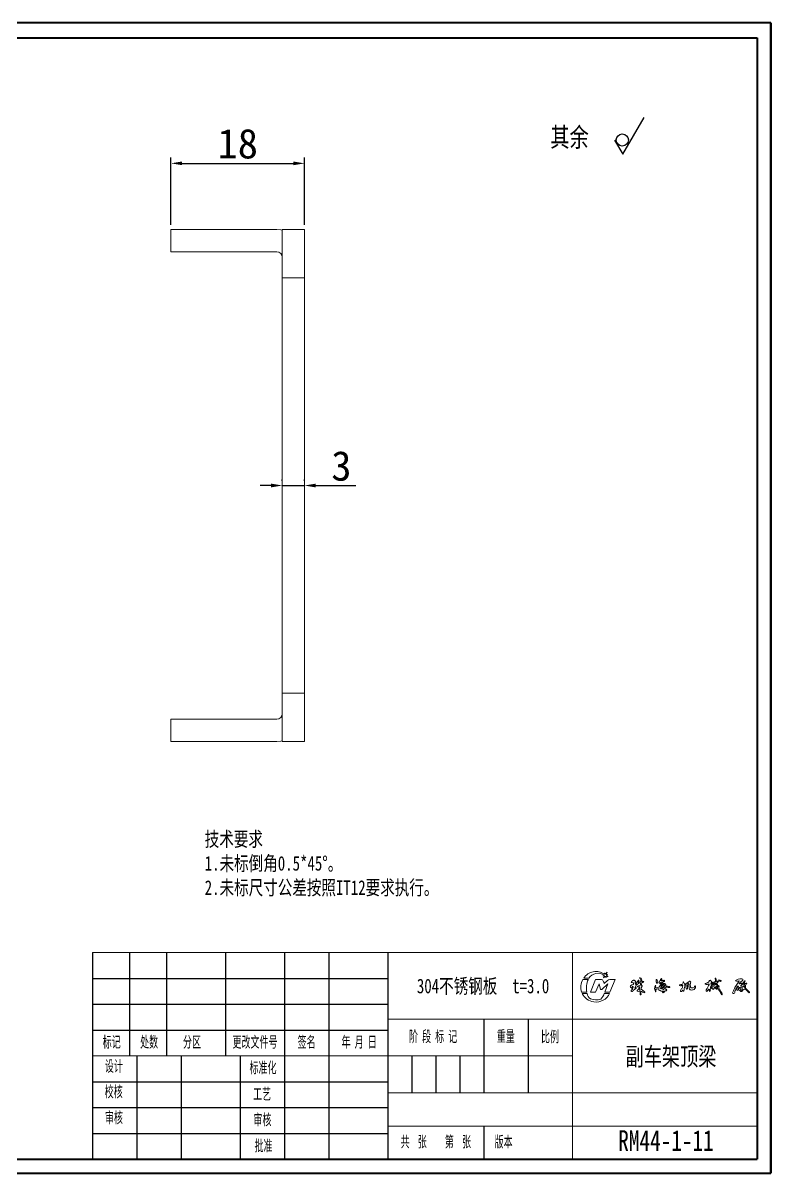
# Model space of a CAD drawing. Header units: millimetres. Extents: x 1682 to 2025, y -192 to -37.
# Drawn here: x 1800.4 to 1901.1, y -192.3 to -37.3 of the extents above; entities that cross this region are included whole.
import ezdxf

# ---------------------------------------------------------------- set-up
doc = ezdxf.new("R2010")
doc.units = ezdxf.units.MM
doc.header["$PDSIZE"] = -1
for name, color, linetype in [('10', 7, 'Continuous'), ('5', 7, 'Continuous'), ('9', 7, 'Continuous')]:
    doc.layers.add(name, color=color, linetype=linetype)
doc.layers.add('尺寸线', color=100, linetype='Continuous', lineweight=5)
doc.styles.add('SLDTEXTSTYLE1', font='TXT', dxfattribs={"width": 0.6, "bigfont": 'bigfont'})
doc.dimstyles.new('Annotative', dxfattribs={"dimscale": 0, "dimtxt": 2.5, "dimasz": 2.5, "dimexe": 1.25, "dimexo": 0.625, "dimtad": 1, "dimtxsty": 'Standard', "dimcen": 2.5, "dimadec": 0, "dimazin": 0, "dimtfac": 1, "dimtmove": 0, "dimatfit": 3, "dimfxl": 1, "dimarcsym": 0})

# ---------------------------------------------------------------- blocks, each defined once
blk = doc.blocks.new('*D132')
at = {"layer": 'Defpoints', "color": 0, "transparency": 16777216}
for p in [(1838.3, -56.22), (1820.3, -65.14), (1838.3, -65.14)]:
    blk.add_point(p, dxfattribs=at)
at = {"layer": '尺寸线', "color": 0, "lineweight": -2, "transparency": 16777216}
for p, q in [((1820.3, -64.52), (1820.3, -55.42)), ((1838.3, -64.52), (1838.3, -55.42)), ((1821.8, -56.22), (1836.8, -56.22))]:
    blk.add_line(p, q, dxfattribs=at)
at = {"layer": '尺寸线', "color": 0, "transparency": 16777216}
for points in [[(1821.8, -55.97), (1821.8, -56.47), (1820.3, -56.22)], [(1836.8, -55.97), (1836.8, -56.47), (1838.3, -56.22)]]:
    blk.add_solid(points, dxfattribs=at)
at = {"layer": '尺寸线', "color": 0, "transparency": 16777216, "insert": (1829.3, -53.59), "char_height": 4, "attachment_point": 5}
blk.add_mtext('18', dxfattribs=at)
blk = doc.blocks.new('*D134')
at = {"layer": 'Defpoints', "color": 0, "transparency": 16777216}
for p in [(1835.3, -99.64), (1838.3, -99.64), (1838.3, -99.64)]:
    blk.add_point(p, dxfattribs=at)
at = {"layer": '尺寸线', "color": 0, "lineweight": -2, "transparency": 16777216}
for p, q in [((1835.3, -99.02), (1835.3, -98.84)), ((1838.3, -99.02), (1838.3, -98.84)), ((1833.8, -99.64), (1832.3, -99.64)), ((1835.3, -99.64), (1838.3, -99.64)), ((1839.8, -99.64), (1845.22, -99.64))]:
    blk.add_line(p, q, dxfattribs=at)
at = {"layer": '尺寸线', "color": 0, "transparency": 16777216}
for points in [[(1833.8, -99.39), (1833.8, -99.89), (1835.3, -99.64)], [(1839.8, -99.39), (1839.8, -99.89), (1838.3, -99.64)]]:
    blk.add_solid(points, dxfattribs=at)
at = {"layer": '尺寸线', "color": 0, "transparency": 16777216, "insert": (1843.26, -97.02), "char_height": 4, "attachment_point": 5}
blk.add_mtext('3', dxfattribs=at)

msp = doc.modelspace()

# ---------------------------------------------------------------- linework, layer by layer
for p, q in [((1881.166, -54.963), (1884.071, -50.024)), ((1880.07, -53.101), (1881.166, -54.963))]:
    msp.add_line(p, q)
at = {"color": 7, "linetype": 'Continuous', "lineweight": 15}
for p, q in [((1820.303, -65.141), (1820.303, -68.141)), ((1834.566, -65.141), (1820.303, -65.141)), ((1838.303, -65.141), (1835.303, -65.141)), ((1835.303, -71.641), (1835.303, -65.141)), ((1838.303, -71.641), (1838.303, -65.141)), ((1820.303, -68.141), (1834.566, -68.141)), ((1835.303, -71.641), (1838.303, -71.641)), ((1838.303, -127.641), (1835.303, -127.641)), ((1835.303, -134.141), (1835.303, -127.641)), ((1838.303, -134.141), (1838.303, -127.641)), ((1820.303, -131.141), (1820.303, -134.141)), ((1820.303, -131.141), (1834.566, -131.141)), ((1820.303, -134.141), (1834.566, -134.141)), ((1835.303, -134.141), (1838.303, -134.141))]:
    msp.add_line(p, q, dxfattribs=at)
at = {"color": 7, "linetype": 'Continuous', "lineweight": 15, "flags": 128}
for points in [[(1834.566, -65.141), (1835.098, -65.179), (1835.303, -65.214)], [(1835.303, -134.068), (1835.098, -134.103), (1834.566, -134.141)]]:
    msp.add_lwpolyline(points, dxfattribs=at)
msp.add_circle((1881.111, -53.073), 0.811)
at = {"color": 7, "linetype": 'Continuous', "lineweight": 15}
for centre, start, end in [((1834.566, -68.878), 0, 90), ((1834.566, -130.404), 270, 0)]:
    msp.add_arc(centre, 0.737, start, end, dxfattribs=at)
for points in [[(1835.303, -127.641), (1835.303, -127.641), (1835.303, -127.569), (1835.303, -127.218), (1835.303, -126.939), (1835.303, -126.103), (1835.303, -125.545), (1835.303, -124.074), (1835.303, -123.161), (1835.303, -120.921), (1835.303, -119.593), (1835.303, -116.511), (1835.303, -114.755), (1835.303, -110.88), (1835.303, -108.76), (1835.303, -104.307), (1835.303, -101.974), (1835.303, -97.308), (1835.303, -94.976), (1835.303, -90.522), (1835.303, -88.402), (1835.303, -84.527), (1835.303, -82.771), (1835.303, -79.689), (1835.303, -78.361), (1835.303, -76.121), (1835.303, -75.208), (1835.303, -73.737), (1835.303, -73.179), (1835.303, -72.343), (1835.303, -72.064), (1835.303, -71.713), (1835.303, -71.641), (1835.303, -71.641)], [(1838.303, -71.641), (1838.303, -71.641), (1838.303, -71.713), (1838.303, -72.064), (1838.303, -72.343), (1838.303, -73.179), (1838.303, -73.737), (1838.303, -75.208), (1838.303, -76.121), (1838.303, -78.361), (1838.303, -79.689), (1838.303, -82.771), (1838.303, -84.527), (1838.303, -88.402), (1838.303, -90.522), (1838.303, -94.976), (1838.303, -97.308), (1838.303, -101.974), (1838.303, -104.307), (1838.303, -108.76), (1838.303, -110.88), (1838.303, -114.755), (1838.303, -116.511), (1838.303, -119.593), (1838.303, -120.921), (1838.303, -123.161), (1838.303, -124.074), (1838.303, -125.545), (1838.303, -126.103), (1838.303, -126.939), (1838.303, -127.218), (1838.303, -127.569), (1838.303, -127.641), (1838.303, -127.641)]]:
    msp.add_open_spline(points, degree=3, knots=[0, 0, 0, 0, 0.0625, 0.0625, 0.125, 0.125, 0.1875, 0.1875, 0.25, 0.25, 0.3125, 0.3125, 0.375, 0.375, 0.4375, 0.4375, 0.5, 0.5, 0.5625, 0.5625, 0.625, 0.625, 0.6875, 0.6875, 0.75, 0.75, 0.8125, 0.8125, 0.875, 0.875, 0.9375, 0.9375, 1, 1, 1, 1], dxfattribs=at)
at = {"layer": '10', "color": 7, "lineweight": 15}
for p, q in [((1874.415, -162.587), (1874.415, -176.519)), ((1849.536, -171.543), (1899.295, -171.543)), ((1809.728, -176.519), (1874.415, -176.519)), ((1874.415, -176.519), (1874.415, -190.452)), ((1849.536, -181.495), (1899.295, -181.495)), ((1849.536, -185.982), (1899.295, -185.982))]:
    msp.add_line(p, q, dxfattribs=at)
at = {"layer": '5', "color": 7, "lineweight": 15}
for p, q in [((1809.728, -162.587), (1899.295, -162.587)), ((1809.728, -162.587), (1899.295, -162.587)), ((1878.496, -165.717), (1878.655, -165.612)), ((1878.692, -165.73), (1878.5, -165.73)), ((1878.585, -166), (1878.692, -165.73)), ((1878.791, -165.78), (1878.596, -166.007)), ((1878.708, -165.5), (1878.728, -165.353)), ((1878.76, -165.346), (1878.844, -165.488)), ((1878.88, -165.933), (1878.791, -165.78)), ((1878.844, -165.488), (1879.057, -165.224)), ((1878.914, -165.768), (1878.912, -165.925)), ((1879.141, -165.848), (1878.914, -165.768)), ((1879.068, -165.231), (1878.939, -165.533)), ((1878.939, -165.533), (1879.106, -165.538)), ((1879.11, -165.55), (1878.984, -165.645)), ((1878.984, -165.645), (1879.159, -165.819)), ((1875.809, -166.214), (1876.531, -166.214)), ((1876.617, -166.046), (1875.919, -166.045)), ((1876.819, -167.904), (1877.512, -166.222)), ((1877.512, -166.222), (1878.219, -166.222)), ((1877.985, -166.792), (1877.515, -167.904)), ((1878.187, -167.552), (1877.985, -166.792)), ((1879.172, -166.815), (1878.334, -167.552)), ((1878.552, -166.446), (1878.645, -166.776)), ((1878.645, -166.776), (1879.117, -166.334)), ((1878.732, -167.909), (1879.172, -166.815)), ((1879.428, -166.222), (1880.129, -166.222)), ((1880.129, -166.222), (1879.43, -167.909)), ((1882.436, -167.202), (1882.416, -167.228)), ((1882.508, -167.317), (1882.477, -167.417)), ((1882.5, -167.483), (1882.582, -167.243)), ((1882.559, -166.899), (1882.602, -166.873)), ((1882.625, -166.666), (1882.583, -166.644)), ((1882.875, -166.865), (1882.922, -166.871)), ((1882.885, -167.34), (1882.917, -167.301)), ((1882.917, -167.301), (1882.967, -167.306)), ((1883.165, -167.199), (1883.161, -167.152)), ((1883.21, -167.216), (1883.165, -167.199)), ((1883.232, -166.572), (1883.252, -166.612)), ((1883.47, -167.245), (1883.441, -167.214)), ((1883.57, -166.666), (1883.526, -166.647)), ((1883.777, -166.609), (1883.733, -166.629)), ((1885.565, -166.995), (1885.601, -166.974)), ((1885.672, -166.23), (1885.714, -166.207)), ((1885.714, -166.207), (1885.758, -166.229)), ((1886.298, -166.344), (1886.292, -166.395)), ((1886.378, -166.277), (1886.298, -166.344)), ((1886.324, -167.115), (1886.341, -167.136)), ((1886.337, -166.088), (1886.387, -166.098)), ((1886.431, -166.784), (1886.353, -167.082)), ((1886.407, -166.636), (1886.394, -166.598)), ((1886.425, -167.342), (1886.46, -167.319)), ((1886.431, -166.981), (1886.459, -166.85)), ((1886.519, -166.956), (1886.46, -166.998)), ((1886.485, -167.016), (1886.515, -166.993)), ((1886.534, -166.991), (1886.555, -167.009)), ((1886.727, -167.124), (1886.711, -167.231)), ((1886.743, -167.295), (1886.773, -167.056)), ((1887.504, -167.239), (1887.497, -167.29)), ((1888.835, -167.028), (1888.808, -167.001)), ((1889.083, -167.028), (1889.019, -167.06)), ((1889.239, -167.021), (1889.197, -166.995)), ((1889.247, -167.082), (1889.239, -167.021)), ((1889.293, -166.59), (1889.305, -166.538)), ((1889.305, -166.538), (1889.357, -166.538)), ((1889.541, -166.825), (1889.584, -166.869)), ((1889.694, -166.753), (1889.683, -166.807)), ((1889.926, -166.88), (1889.954, -166.833)), ((1890.031, -166.755), (1890.067, -166.779)), ((1892.802, -166.504), (1892.806, -166.391)), ((1893.044, -166.847), (1893.086, -166.864)), ((1893.119, -167.029), (1893.082, -167.041)), ((1893.173, -166.544), (1893.172, -166.591)), ((1893.331, -166.818), (1893.199, -166.956)), ((1893.317, -166.988), (1893.392, -166.909)), ((1893.597, -166.69), (1893.467, -166.729)), ((1893.584, -166.795), (1893.653, -166.784)), ((1893.598, -167.264), (1893.588, -167.215)), ((1893.592, -166.971), (1893.592, -166.929)), ((1893.597, -166.071), (1893.612, -166.027)), ((1893.62, -166.12), (1893.597, -166.071)), ((1893.852, -166.648), (1893.597, -166.69)), ((1893.644, -166.282), (1893.62, -166.12)), ((1893.741, -167.315), (1893.658, -167.405)), ((1893.665, -166.786), (1893.709, -166.828)), ((1893.772, -167.164), (1893.764, -167.175)), ((1893.767, -166.942), (1893.822, -166.927)), ((1893.787, -166.441), (1893.825, -166.477)), ((1893.979, -167.089), (1893.986, -167.143)), ((1893.986, -167.143), (1894.032, -167.184)), ((1894.069, -167.039), (1894.116, -167.052)), ((1894.128, -167.307), (1894.101, -167.35)), ((1894.126, -166.274), (1894.102, -166.324)), ((1894.102, -166.324), (1894.143, -166.37)), ((1894.431, -166.407), (1894.412, -166.352)), ((1896.764, -167.151), (1896.75, -167.112)), ((1896.854, -166.809), (1896.905, -166.818)), ((1897.095, -166.992), (1897.072, -167.049)), ((1897.456, -166.99), (1897.404, -166.988)), ((1897.528, -166.715), (1897.508, -166.77)), ((1897.508, -166.77), (1897.527, -166.808)), ((1897.627, -166.381), (1897.66, -166.424)), ((1897.836, -166.73), (1897.874, -166.771)), ((1876.334, -167.904), (1875.619, -167.906)), ((1875.719, -168.091), (1876.363, -168.091)), ((1877.515, -167.904), (1876.819, -167.904)), ((1878.334, -167.552), (1878.187, -167.552)), ((1878.68, -168.091), (1879.388, -168.091)), ((1879.43, -167.909), (1878.732, -167.909)), ((1882.275, -167.805), (1882.289, -167.761)), ((1883.144, -167.806), (1883.111, -167.77)), ((1883.45, -167.568), (1883.464, -167.783)), ((1883.482, -167.514), (1883.481, -167.479)), ((1883.498, -167.884), (1883.482, -167.514)), ((1883.535, -168.27), (1883.509, -168.231)), ((1883.629, -168.213), (1883.627, -168.258)), ((1884.158, -167.924), (1884.139, -167.962)), ((1885.609, -167.882), (1885.568, -167.876)), ((1885.608, -167.548), (1885.602, -167.595)), ((1885.648, -167.52), (1885.608, -167.548)), ((1885.639, -167.844), (1885.609, -167.882)), ((1886.017, -167.488), (1885.986, -167.456)), ((1886.017, -167.54), (1886.017, -167.488)), ((1886.383, -167.484), (1886.41, -167.445)), ((1886.54, -167.944), (1886.541, -167.899)), ((1886.892, -167.755), (1886.849, -167.769)), ((1887.057, -167.685), (1887.04, -167.732)), ((1887.067, -167.554), (1887.088, -167.59)), ((1889.083, -167.838), (1889.042, -167.85)), ((1889.274, -167.666), (1889.229, -167.666)), ((1889.285, -167.73), (1889.274, -167.666)), ((1889.391, -167.756), (1889.342, -167.782)), ((1889.771, -167.5), (1889.823, -167.505)), ((1892.531, -167.772), (1892.491, -167.811)), ((1892.805, -167.557), (1892.797, -167.505)), ((1892.903, -167.787), (1892.873, -167.825)), ((1893.289, -167.424), (1893.245, -167.398)), ((1893.343, -167.549), (1893.292, -167.539)), ((1893.658, -167.405), (1893.617, -167.43)), ((1893.717, -167.424), (1893.801, -167.408)), ((1894.57, -168.255), (1894.521, -168.267)), ((1896.756, -167.508), (1896.765, -167.456)), ((1896.823, -167.59), (1896.756, -167.508)), ((1897.03, -167.59), (1896.99, -167.626))]:
    msp.add_line(p, q, dxfattribs=at)
for centre, radius, start, end in [((1877.567, -167.071), 1.941, 53.99854, 148.11308), ((1877.848, -166.823), 1.455, 56.30183, 147.72417), ((1878.5, -165.723), 0.00689, 123.59808, 270), ((1878.745, -165.355), 0.0172, 30.5695, 172.24527), ((1879.062, -165.228), 0.00689, 336.84757, 141.15035), ((1879.106, -165.545), 0.00689, 306.89987, 88.42974), ((1879.147, -165.832), 0.0172, 250.62338, 44.9943), ((1877.49, -167.26), 1.98, 148.10678, 199.0712), ((1878.67, -167.32), 2.408, 152.64769, 194.03749), ((1878.243, -166.545), 0.324, 17.84837, 94.25997), ((1878.591, -166.003), 0.00689, 158.25924, 319.48501), ((1878.894, -165.924), 0.0172, 210.0475, 359.33925), ((1879.468, -166.818), 0.598, 93.88116, 125.93911), ((1882.328, -167.164), 0.15, 111.73471, 250.43201), ((1881.927, -166.239), 0.858, 293.74076, 304.37866), ((1882.065, -167.752), 0.495, 52.03613, 64.44068), ((1882.444, -166.617), 0.145, 115.88205, 173.9154), ((1882.423, -166.42), 0.22, 235.55963, 273.09561), ((1883.028, -166.641), 0.976, 227.57647, 233.63482), ((1882.446, -166.489), 0.0665, 90.16643, 177.15274), ((1882.581, -167.212), 0.314, 94.00789, 122.49705), ((1882.474, -167.236), 0.0584, 171.39316, 285.58996), ((1882.517, -166.345), 0.306, 254.45682, 282.35154), ((1882.481, -167.225), 0.0502, 67.96471, 152.63215), ((1882.582, -166.512), 0.162, 95.00357, 146.77594), ((1882.49, -167.311), 0.0185, 342.78491, 91.18323), ((1882.43, -166.908), 0.279, 284.42988, 294.48738), ((1882.547, -167.187), 0.0252, 338.4925, 93.47325), ((1882.653, -166.422), 0.112, 40.56591, 139.98771), ((1882.532, -167.23), 0.0514, 345.40153, 40.67624), ((1882.336, -166.777), 0.283, 340.21454, 1.49825), ((1882.391, -166.704), 0.237, 343.75878, 9.03261), ((1882.432, -166.965), 0.688, 55.36323, 63.54781), ((1882.599, -167.191), 0.283, 317.22654, 337.38014), ((1882.816, -167.307), 0.0763, 262.75607, 335.03996), ((1883.316, -166.185), 0.538, 203.40216, 213.911), ((1883.257, -166.693), 0.418, 170.36434, 204.19773), ((1882.674, -166.52), 0.199, 328.87571, 9.96208), ((1882.688, -167.162), 0.22, 321.28638, 0.14287), ((1882.995, -167.142), 0.0885, 96.06335, 192.77441), ((1882.675, -166.736), 0.282, 331.4243, 351.08691), ((1882.904, -167.358), 0.0816, 295.09104, 39.4683), ((1883.08, -166.829), 0.136, 117.42123, 158.79048), ((1883.107, -167.054), 0.161, 90.76751, 143.3679), ((1882.884, -167.014), 0.109, 338.26911, 30.74864), ((1883.145, -166.731), 0.13, 126.9119, 170.0414), ((1882.445, -166.331), 0.689, 334.47962, 342.72974), ((1883.582, -166.788), 0.541, 131.13318, 152.18921), ((1882.944, -166.536), 0.392, 294.24208, 316.26159), ((1883.335, -167.352), 0.265, 99.81165, 131.03223), ((1883.324, -167.047), 0.204, 235.83347, 305.07277), ((1883.309, -166.394), 0.0846, 71.26752, 170.74483), ((1883.734, -167.308), 0.713, 127.31067, 135.32762), ((1883.517, -166.649), 0.295, 145.51709, 164.82413), ((1883.411, -166.917), 0.344, 93.20974, 117.52757), ((1882.831, -166.128), 0.567, 321.3255, 331.19696), ((1883.356, -167.156), 0.0928, 72.56929, 135.4047), ((1883.213, -166.501), 0.256, 290.38055, 312.91964), ((1886.374, -170.001), 3.962, 138.66815, 140.81882), ((1883.276, -166.352), 0.0716, 316.66988, 32.3132), ((1883.391, -166.909), 0.158, 267.43343, 338.97668), ((1883.404, -166.492), 0.198, 264.95169, 308.03305), ((1883.504, -166.725), 0.188, 81.92744, 126.67163), ((1883.228, -167.209), 0.244, 314.20692, 351.58046), ((1883.497, -166.072), 0.0643, 66.69586, 147.69693), ((1883.43, -166.137), 0.0999, 25.63936, 82.80869), ((1883.043, -166.384), 0.558, 356.13915, 31.29985), ((1883.515, -166.201), 0.188, 12.6009, 87.89792), ((1883.498, -166.44), 0.104, 288.53917, 10.41098), ((1886.599, -167.378), 3.087, 169.54971, 172.32807), ((1883.11, -166.719), 0.463, 347.61238, 6.50537), ((1883.956, -167.454), 0.313, 166.95309, 194.40932), ((1882.488, -166.871), 1.271, 336.20184, 340.66322), ((1883.903, -166.951), 0.218, 159.46151, 185.23184), ((1884.036, -166.67), 0.461, 220.65354, 233.05021), ((1883.785, -167.276), 0.0989, 130.87673, 189.16745), ((1883.382, -166.32), 0.355, 346.7386, 26.84101), ((1884.478, -166.912), 0.78, 166.56195, 177.22767), ((1883.991, -166.716), 0.272, 161.24927, 183.02782), ((1883.666, -167.084), 0.129, 294.8967, 339.12946), ((1883.845, -166.424), 0.12, 169.41921, 216.93768), ((1883.824, -166.19), 0.315, 256.37479, 283.87397), ((1882.667, -167.432), 1.16, 15.08818, 19.81229), ((1883.804, -166.326), 0.285, 264.49128, 284.4301), ((1882.695, -164.887), 2.081, 304.54577, 308.42677), ((1883.92, -166.606), 0.112, 52.06811, 100.59966), ((1885.716, -167.415), 0.254, 172.67696, 206.24608), ((1884.463, -167.121), 1.035, 345.35926, 353.68154), ((1885.836, -167.318), 0.354, 150.43685, 166.48195), ((1884.912, -166.911), 0.658, 339.33731, 352.68595), ((1885.811, -167.277), 0.244, 165.44538, 199.15041), ((1885.282, -167.062), 0.33, 332.22312, 15.46446), ((1885.173, -165.17), 2.224, 280.54822, 288.24676), ((1885.892, -166.314), 0.236, 159.05098, 196.84599), ((1886.382, -166.361), 0.715, 181.72603, 206.7303), ((1887.101, -166.204), 1.44, 199.4082, 203.32193), ((1885.85, -166.229), 0.0919, 179.85433, 247.00262), ((1885.655, -166.548), 0.258, 298.71089, 345.13535), ((1885.432, -166.543), 0.446, 4.16649, 30.95386), ((1885.786, -166.716), 0.573, 278.35182, 308.34024), ((1886.536, -166.391), 0.67, 190.29648, 199.45662), ((1886.615, -166.707), 0.545, 144.34957, 170.68907), ((1885.258, -166.909), 0.868, 13.13159, 19.52313), ((1886.162, -166.655), 0.081, 224.4428, 331.22424), ((1885.963, -167.029), 0.224, 322.56195, 347.73017), ((1883.094, -164.667), 3.527, 330.76649, 333.99261), ((1886.593, -167.247), 0.445, 144.60088, 157.4718), ((1886.282, -167.394), 0.0771, 147.82, 225.32738), ((1886.617, -168.296), 1.024, 91.09513, 113.0134), ((1885.954, -166.831), 0.319, 330.18511, 347.99972), ((1886.325, -166.723), 0.0969, 102.74047, 162.33987), ((1883.706, -164.643), 3.002, 328.44852, 331.21479), ((1887.34, -167.448), 1.207, 143.38742, 152.8231), ((1886.366, -166.269), 0.146, 239.46341, 298.59173), ((1886.376, -166.691), 0.0954, 78.85274, 139.1547), ((1886.552, -167.292), 0.289, 133.38991, 142.03165), ((1886.397, -166.894), 0.248, 256.87561, 276.74517), ((1885.789, -166.449), 0.646, 334.36531, 343.16404), ((1886.284, -166.163), 0.148, 309.16772, 348.94294), ((1885.422, -166.594), 1.085, 21.79876, 27.21515), ((1886.745, -167.442), 0.335, 162.46075, 180.49175), ((1886.436, -167.097), 0.0448, 257.35369, 8.59842), ((1886.746, -166.949), 0.355, 135.77568, 152.49696), ((1886.45, -166.983), 0.0184, 174.36274, 305.45423), ((1886.442, -166.249), 0.148, 267.65225, 307.84646), ((1886.525, -166.893), 0.0793, 132.13492, 147.01586), ((1886.378, -167.536), 0.233, 30.60002, 69.33977), ((1886.548, -166.909), 0.107, 87.96358, 135.13708), ((1886.497, -167.031), 0.0184, 128.13944, 185.70466), ((1886.874, -167.047), 0.396, 177.83307, 186.1836), ((1887.675, -167.334), 1.343, 145.28134, 151.83317), ((1886.526, -167.008), 0.0184, 62.84712, 128.13944), ((1886.451, -166.843), 0.132, 300.7695, 314.15184), ((1886.673, -166.88), 0.533, 94.04097, 105.21873), ((1886.813, -167.412), 0.546, 110.46738, 119.5821), ((1886.252, -166.17), 0.7, 295.31345, 303.35768), ((1886.972, -166.687), 0.527, 217.59684, 226.2384), ((1886.526, -166.455), 0.124, 291.27437, 335.76256), ((1886.489, -166.727), 0.556, 281.26614, 291.01765), ((1886.675, -167.034), 0.0757, 206.74106, 293.2294), ((1886.687, -166.966), 0.0924, 358.35224, 134.77651), ((1886.896, -167.3), 0.986, 99.23738, 105.30645), ((1886.717, -166.893), 0.16, 48.73299, 120.01574), ((1886.674, -166.278), 0.23, 261.14893, 286.60528), ((1886.693, -167.228), 0.0184, 255.96963, 351.74296), ((1886.709, -167.121), 0.0184, 351.74296, 101.99256), ((1886.363, -167.332), 0.382, 341.9753, 5.65657), ((1886.729, -166.425), 0.0989, 29.98959, 85.48529), ((1886.517, -166.278), 0.313, 315.36404, 341.91805), ((1886.521, -166.995), 0.26, 346.49377, 5.8595), ((1886.72, -166.986), 0.237, 28.24187, 64.4197), ((1887.367, -167.463), 0.494, 155.57345, 184.64559), ((1886.972, -167.404), 0.156, 74.17181, 110.67067), ((1886.878, -166.936), 0.0797, 338.24435, 50.47087), ((1887.069, -167.007), 0.124, 160.09577, 229.41631), ((1887.103, -166.371), 0.739, 261.08588, 268.85479), ((1887.074, -167.773), 0.522, 74.94063, 96.59662), ((1886.753, -169.895), 2.805, 78.08665, 83.14928), ((1887.475, -166.624), 0.697, 247.66272, 259.89858), ((1887.317, -167.389), 0.239, 38.77309, 86.38804), ((1887.398, -167.115), 0.201, 256.86653, 299.54845), ((1888.88, -167.012), 0.0724, 88.61056, 171.00204), ((1889.109, -166), 1.063, 255.08217, 265.17792), ((1888.438, -164.981), 2.008, 282.75949, 289.69337), ((1888.722, -165.567), 1.504, 283.87896, 288.39849), ((1888.458, -166.973), 0.797, 323.66249, 352.08888), ((1889.094, -166.662), 0.211, 275.53426, 19.80089), ((1889.11, -166.771), 0.339, 8.57633, 43.3212), ((1890.481, -167.651), 1.068, 150.74152, 168.3445), ((1889.585, -166.689), 0.143, 192.53939, 251.94565), ((1889.754, -167.054), 0.218, 157.77031, 200.13057), ((1889.413, -166.873), 0.171, 324.71284, 1.10896), ((1890.021, -167.267), 0.342, 176.21977, 222.91089), ((1887.21, -166.957), 2.486, 353.37041, 358.4457), ((1889.076, -166.951), 0.624, 353.22326, 13.37655), ((1889.889, -167.014), 0.326, 97.62492, 126.71996), ((1889.785, -166.537), 0.166, 291.38328, 329.59079), ((1890.296, -167.183), 0.416, 168.09333, 190.89099), ((1892.025, -167.23), 2.137, 180.85757, 185.26996), ((1886.931, -166.482), 3.022, 348.24412, 352.41924), ((1889.554, -166.025), 0.703, 302.1333, 311.08782), ((1889.598, -166.405), 0.556, 309.7516, 321.08318), ((1890.993, -167.967), 1.717, 121.01497, 124.68213), ((1888.979, -166.998), 1.11, 359.98446, 11.3371), ((1892.034, -167.053), 1.945, 178.38568, 183.24953), ((1888.571, -167.309), 1.527, 1.34932, 5.47816), ((1890.538, -167.321), 0.443, 173.7747, 209.46668), ((1890.206, -166.564), 0.119, 345.38413, 144.80873), ((1892.058, -166.948), 1.79, 171.97534, 186.07816), ((1890.009, -167.269), 0.3, 5.2333, 26.02074), ((1889.818, -166.484), 0.514, 335.38476, 347.64566), ((1890.384, -167.242), 0.0766, 179.65304, 263.12671), ((1890.463, -167.23), 0.125, 225.36565, 276.03531), ((1890.527, -166.815), 0.541, 264.62119, 299.72766), ((1890.564, -167.218), 0.398, 285.56644, 4.42241), ((1890.725, -167.181), 0.126, 304.03292, 19.3571), ((1890.947, -167.218), 0.131, 97.374, 142.60412), ((1890.859, -167.166), 0.105, 348.07803, 47.47698), ((1892.352, -166.786), 0.0827, 164.68104, 236.53228), ((1891.836, -164.985), 1.832, 283.75338, 299.43994), ((1892.423, -166.61), 0.272, 244.58666, 279.90362), ((1895.046, -168.961), 2.958, 146.2824, 150.59117), ((1892.529, -166.39), 0.491, 263.10676, 289.05182), ((1891.379, -166.618), 1.395, 329.85284, 336.70089), ((1894.507, -168.08), 2.06, 146.00988, 153.76073), ((1892.675, -166.626), 0.228, 273.57476, 301.33654), ((1892.683, -166.469), 0.124, 295.73802, 343.67734), ((1892.703, -166.88), 0.108, 333.32896, 33.04183), ((1892.945, -166.474), 0.162, 92.38317, 148.90354), ((1892.854, -166.476), 0.185, 29.05936, 62.6982), ((1891.891, -167.399), 1.081, 352.93608, 1.78853), ((1893.272, -167.341), 0.3, 132.14254, 184.52517), ((1892.682, -166.877), 0.593, 34.18843, 55.84857), ((1893.207, -166.769), 0.182, 136.29963, 205.60617), ((1893.161, -167.298), 0.0991, 40.82293, 171.14546), ((1893.188, -167.287), 0.125, 178.40215, 296.86375), ((1893.157, -167.092), 0.0909, 145.75587, 196.87612), ((1893.045, -166.473), 0.173, 280.30258, 317.03011), ((1893.214, -166.89), 0.131, 120.06604, 168.66267), ((1893.267, -167.11), 0.169, 113.55705, 151.15416), ((1893.392, -166.914), 0.279, 117.32381, 150.67009), ((1893.25, -167.152), 0.083, 260.33848, 339.3398), ((1893.383, -166.711), 0.128, 85.12581, 159.15713), ((1893.332, -167.002), 0.0202, 136.79223, 219.18543), ((1893.176, -167.108), 0.168, 334.11276, 33.40374), ((1893.438, -166.913), 0.144, 101.59953, 138.47708), ((1893.407, -166.923), 0.0202, 50.34535, 136.79223), ((1893.225, -165.935), 0.671, 284.62522, 298.58625), ((1893.39, -166.724), 0.0528, 291.61523, 331.22067), ((1893.804, -166.537), 0.534, 223.91936, 233.06684), ((1893.485, -166.792), 0.0656, 106.57999, 138.65368), ((1893.088, -167.32), 0.404, 332.27933, 356.40053), ((1893.54, -166.928), 0.067, 211.8628, 320.3412), ((1893.647, -167.359), 0.156, 112.33808, 174.96964), ((1893.524, -166.252), 0.272, 274.63376, 297.53629), ((1893.689, -166.847), 0.127, 162.39629, 220.38071), ((1893.587, -166.815), 0.0202, 98.9286, 162.02323), ((1893.961, -167.307), 0.365, 173.2568, 199.67777), ((1893.635, -166.097), 0.0734, 21.32184, 108.17619), ((1894.957, -166.159), 1.319, 185.35467, 190.09043), ((1893.57, -166.435), 0.099, 323.57903, 26.99106), ((1893.656, -166.804), 0.0202, 63.95188, 98.9286), ((1893.375, -166.259), 0.379, 356.92747, 29.94288), ((1893.869, -166.818), 0.161, 183.43577, 230.57471), ((1893.523, -167.207), 0.243, 333.79983, 7.70906), ((1894.54, -166.201), 0.79, 185.74219, 197.75807), ((1893.853, -167.197), 0.0869, 86.59074, 157.39669), ((1893.892, -166.917), 0.149, 84.32528, 129.54923), ((1893.446, -166.936), 0.376, 1.34784, 20.86675), ((1893.744, -167.171), 0.244, 283.29535, 322.17982), ((1893.773, -166.171), 0.31, 279.60894, 299.35701), ((1893.808, -166.353), 0.298, 278.36914, 309.82239), ((1893.65, -167.277), 0.266, 13.91894, 38.73773), ((1893.261, -166.974), 0.678, 358.63909, 17.65342), ((1893.818, -167.295), 0.122, 347.88195, 42.25172), ((1893.958, -166.574), 0.137, 35.28434, 103.784), ((1894.41, -166.857), 0.489, 195.79593, 208.35528), ((1895.77, -167.935), 2.229, 139.74669, 142.61696), ((1893.862, -167.064), 0.208, 324.84653, 6.92606), ((1895.33, -166.828), 1.336, 203.01254, 219.36768), ((1893.948, -167.187), 0.216, 326.39261, 38.84945), ((1894.167, -166.686), 0.414, 53.71884, 95.69989), ((1894.448, -166.074), 0.425, 224.06332, 255.8517), ((1894.292, -166.341), 0.155, 289.88514, 334.75238), ((1899.124, -168.727), 3.174, 144.39322, 156.18351), ((1897.05, -167.49), 1.343, 103.38514, 121.96981), ((1896.488, -166.26), 0.174, 211.526, 265.05364), ((1895.624, -166.762), 1.047, 321.42723, 333.3333), ((1896.602, -166.139), 0.322, 246.3551, 266.49125), ((1896.905, -167.521), 0.377, 126.85048, 184.77042), ((1899.157, -168.466), 3.058, 142.57197, 148.72607), ((1896.795, -167.283), 0.24, 128.70562, 167.67336), ((1896.771, -166.905), 0.483, 93.92541, 113.05638), ((1896.651, -167.399), 0.304, 70.99544, 91.21424), ((1896.802, -167.284), 0.138, 105.64458, 152.31163), ((1896.987, -167.555), 0.293, 119.67298, 162.09876), ((1896.305, -166.346), 0.498, 328.24474, 340.39086), ((1896.78, -166.54), 0.125, 57.68166, 109.54099), ((1897.058, -167.09), 0.961, 86.6853, 109.38389), ((1897.343, -166.966), 0.727, 133.02447, 141.47338), ((1897.13, -167.844), 0.615, 82.49047, 117.89979), ((1896.838, -167.304), 0.0932, 277.86904, 342.46026), ((1896.929, -166.802), 0.0749, 103.22258, 185.78051), ((1897.277, -166.914), 0.384, 142.55764, 165.52461), ((1897.128, -166.78), 0.223, 124.03824, 166.83196), ((1896.888, -167.567), 0.239, 28.2798, 80.59196), ((1896.789, -167.023), 0.388, 45.42807, 61.96929), ((1897.623, -167.134), 0.821, 127.55775, 138.95119), ((1897.088, -166.67), 0.0807, 250.82895, 328.87951), ((1897.139, -167.004), 0.0801, 213.84895, 289.59587), ((1897.049, -166.819), 0.179, 284.86175, 320.05275), ((1897.151, -166.474), 0.345, 59.89747, 96.25219), ((1896.968, -166.089), 0.423, 291.36547, 320.75735), ((1897.224, -166.871), 0.173, 57.89123, 112.61628), ((1897.045, -167.785), 0.715, 62.90644, 80.31864), ((1897.049, -166.686), 0.283, 298.95203, 321.00139), ((1897.102, -167.343), 0.154, 344.00346, 45.24173), ((1896.96, -167.41), 0.291, 343.37318, 4.79056), ((1897.226, -166.772), 0.102, 295.25267, 27.83355), ((1897.254, -166.257), 0.108, 292.93388, 49.26034), ((1898.51, -167.105), 1.159, 158.37591, 169.09229), ((1897.501, -166.901), 0.131, 173.56539, 221.70524), ((1897.414, -167.235), 0.0972, 19.14625, 116.08979), ((1897.714, -166.72), 0.284, 149.67755, 171.63458), ((1897.557, -167.098), 0.149, 72.4547, 132.90662), ((1897.616, -166.583), 0.148, 134.76416, 177.12423), ((1897.602, -167.181), 0.0989, 193.22324, 255.94484), ((1897.635, -166.508), 0.127, 93.49946, 166.2315), ((1897.755, -167.339), 0.578, 102.49944, 113.25453), ((1896.843, -166.388), 0.759, 334.51803, 342.68356), ((1897.3, -166.366), 0.365, 317.14152, 350.82555), ((1897.484, -167.199), 0.122, 320.17858, 12.47358), ((1896.185, -167.074), 1.422, 356.01313, 4.70489), ((1897.723, -166.893), 0.151, 86.97612, 128.36632), ((1897.046, -167.202), 0.648, 347.3147, 356.93361), ((1899.23, -165.96), 2.08, 221.73635, 227.72098), ((1897.487, -167.119), 0.238, 330.1538, 9.64947), ((1898.003, -167.016), 0.288, 149.89594, 192.59769), ((1897.798, -166.857), 0.133, 73.34155, 120.35971), ((1897.725, -166.714), 0.16, 280.20216, 339.20847), ((1877.506, -167.286), 1.96, 204.25819, 263.22268), ((1877.352, -167.951), 0.999, 188.07778, 239.36943), ((1877.561, -167.339), 1.637, 243.98588, 292.70965), ((1877.591, -167.291), 1.967, 260.74299, 335.98713), ((1877.039, -167.571), 1.722, 312.06403, 342.41098), ((1882.411, -167.044), 0.773, 259.91518, 270.87813), ((1883.679, -168.766), 1.715, 135.77997, 144.14487), ((1882.408, -167.625), 0.193, 274.20871, 318.69402), ((1882.459, -167.411), 0.0185, 236.67345, 342.78491), ((1882.284, -167.416), 0.226, 317.34984, 342.87309), ((1883.147, -168.201), 0.745, 123.39982, 142.88236), ((1881.955, -166.261), 1.533, 300.69424, 306.31765), ((1883.269, -167.9), 0.573, 125.14715, 135.17814), ((1882.618, -167.617), 0.517, 342.7667, 353.93769), ((1883.214, -167.7), 0.0874, 96.00648, 160.44021), ((1883.286, -167.198), 0.625, 256.86891, 284.61724), ((1882.516, -166.936), 0.966, 315.43317, 324.4382), ((1883.366, -167.486), 0.0641, 312.80177, 359.72413), ((1883.432, -167.528), 0.0234, 191.77564, 274.76943), ((1883.457, -167.494), 0.0282, 30.37273, 163.99607), ((1883.432, -167.57), 0.0185, 3.57579, 82.82114), ((1883.445, -167.784), 0.0185, 264.40984, 3.57579), ((1881.748, -168.113), 1.765, 356.16, 7.45446), ((1883.551, -168.039), 0.231, 265.92367, 288.99747), ((1883.894, -167.952), 0.292, 152.93266, 192.2151), ((1883.758, -168.136), 0.15, 170.8204, 210.91739), ((1883.189, -168.064), 0.423, 353.48882, 6.8611), ((1883.67, -167.911), 0.0989, 53.29979, 111.01202), ((1884.123, -166.905), 0.784, 233.13321, 244.16571), ((1883.65, -168.205), 0.381, 40.42099, 78.10447), ((1883.087, -168.827), 1.4, 40.12015, 60.26806), ((1884.043, -167.845), 0.152, 227.82776, 309.58112), ((1887.168, -167.327), 1.692, 186.8083, 198.94544), ((1885.085, -167.798), 0.556, 355.24294, 21.39194), ((1885.567, -166.359), 1.164, 273.97991, 278.85581), ((1885.943, -167.831), 0.377, 83.52515, 121.48032), ((1886.156, -167.557), 0.14, 172.86773, 253.42089), ((1885.788, -169.099), 1.445, 70.91261, 76.87081), ((1886.519, -166.516), 0.978, 252.69997, 262.0361), ((1886.452, -167.38), 0.402, 241.49331, 269.79703), ((1886.592, -168.568), 0.799, 82.33881, 100.222), ((1886.625, -167.897), 0.0971, 208.77301, 271.37545), ((1886.625, -168.141), 0.256, 86.44899, 109.08666), ((1884.332, -166.853), 2.317, 343.36215, 345.88869), ((1886.646, -167.403), 0.148, 230.0997, 288.7629), ((1886.653, -167.858), 0.138, 259.12262, 341.84204), ((1886.633, -167.811), 0.0744, 275.85777, 27.63047), ((1886.647, -167.474), 0.0827, 304.08962, 16.85772), ((1886.63, -167.744), 0.221, 314.57212, 353.66859), ((1886.959, -167.383), 0.146, 234.80046, 273.26907), ((1886.927, -167.493), 0.264, 262.30006, 295.26022), ((1886.88, -168.102), 0.579, 71.13597, 81.36517), ((1887.374, -167.737), 0.321, 152.8165, 170.71013), ((1889.226, -167.755), 0.268, 142.60953, 185.5261), ((1889.761, -166.898), 1.192, 227.76456, 232.93961), ((1887.487, -166.598), 1.822, 326.89245, 332.27689), ((1888.89, -167.527), 0.367, 301.92472, 337.74683), ((1889.342, -167.726), 0.0564, 183.7166, 270.64392), ((1888.999, -167.573), 0.432, 334.88556, 4.48875), ((1890.672, -167.55), 1.241, 174.6877, 179.49849), ((1889.731, -167.345), 0.185, 299.96091, 333.97474), ((1889.786, -168.053), 0.631, 44.49478, 54.49986), ((1890.439, -166.795), 0.84, 256.03282, 286.0682), ((1892.882, -167.691), 0.489, 168.75715, 188.62986), ((1892.527, -167.629), 0.186, 226.63108, 258.92644), ((1892.706, -167.756), 0.343, 133.79354, 152.12619), ((1892.875, -167.913), 0.372, 132.11322, 157.7573), ((1892.579, -167.472), 0.172, 285.90802, 322.94314), ((1892.835, -167.631), 0.132, 106.80552, 154.70226), ((1893.183, -167.623), 0.384, 170.09056, 187.70482), ((1892.99, -167.678), 0.187, 178.86858, 231.52787), ((1892.799, -167.653), 0.169, 307.91305, 3.57718), ((1893.735, -167.565), 0.771, 177.52003, 185.77892), ((1893.513, -167.475), 0.23, 167.22594, 196.26337), ((1893.617, -168.081), 0.599, 106.59712, 117.29771), ((1893.721, -167.444), 0.0202, 100.81612, 189.86149), ((1894.394, -166.964), 0.845, 214.91395, 222.13171), ((1893.796, -167.192), 0.34, 265.22559, 302.16234), ((1893.995, -167.548), 0.0708, 17.36706, 104.68947), ((1895.07, -167.083), 1.101, 203.80113, 217.99314), ((1893.713, -168.221), 0.672, 29.24927, 43.23074), ((1892.846, -168.646), 1.746, 23.02971, 33.77647), ((1895.077, -167.59), 0.835, 201.2342, 216.21796), ((1893.969, -168.45), 0.568, 29.13681, 40.08432), ((1896.259, -166.687), 2.211, 215.24554, 219.50841), ((1894.628, -168.141), 0.166, 191.22426, 229.74851), ((1894.268, -168.205), 0.306, 350.69717, 21.33761), ((1896.108, -168.02), 0.136, 144.17237, 214.89385), ((1896.086, -167.962), 0.162, 236.57187, 353.53592), ((1895.227, -167.505), 0.885, 330.5705, 344.60798), ((1898.204, -168.568), 2.28, 150.49191, 158.70448), ((1897.236, -168.122), 0.999, 156.17451, 171.84725), ((1895.169, -167.134), 1.293, 333.14693, 340.4125), ((1896.835, -167.645), 0.454, 149.57008, 170.24812), ((1896.665, -167.576), 0.137, 170.36269, 258.35962), ((1896.579, -167.592), 0.132, 296.26699, 7.90397), ((1897.291, -167.51), 0.585, 175.57336, 186.27583), ((1896.743, -167.333), 0.125, 279.859, 329.55007), ((1896.631, -167.962), 0.418, 32.44039, 62.65213), ((1897.212, -167.548), 0.296, 219.82796, 272.67461), ((1897.127, -167.596), 0.14, 192.14943, 281.43708), ((1896.888, -167.434), 0.211, 312.22426, 354.53917), ((1897.132, -167.654), 0.083, 285.82337, 359.73893), ((1895.504, -167.322), 1.743, 348.99341, 354.35643), ((1897.12, -167.637), 0.232, 297.09266, 351.0472), ((1897.47, -167.669), 0.122, 132.8218, 182.25923), ((1897.441, -167.501), 0.095, 236.10494, 304.29465), ((1896.153, -166.1), 1.997, 312.19317, 316.66432), ((1897.133, -168.284), 0.941, 49.86849, 59.86227), ((1901.207, -164.257), 4.792, 223.64523, 226.8958), ((1891.243, -173.942), 9.215, 42.33545, 44.36126), ((1897.02, -168.839), 1.417, 45.44785, 49.88656), ((1898.31, -167.723), 0.315, 199.81102, 248.88841), ((1896.186, -169.654), 2.678, 39.85673, 45.75202), ((1898.171, -167.949), 0.072, 291.03733, 9.09892)]:
    msp.add_arc(centre, radius, start, end, dxfattribs=at)
at = {"layer": '9', "color": 7, "lineweight": 40}
for p, q in [((1901.14, -37.304), (1682.016, -37.304)), ((1901.14, -192.295), (1901.14, -37.304)), ((1901.14, -37.304), (1901.14, -192.295)), ((1686.522, -39.282), (1899.298, -39.282)), ((1899.298, -39.282), (1899.298, -190.452)), ((1686.522, -190.452), (1899.298, -190.452)), ((1682.016, -192.295), (1901.14, -192.295))]:
    msp.add_line(p, q, dxfattribs=at)
at = {"layer": '9', "color": 7}
for p, q in [((1809.728, -162.587), (1809.728, -190.452)), ((1814.704, -162.587), (1814.704, -176.519)), ((1819.68, -162.587), (1819.68, -176.519)), ((1827.642, -162.587), (1827.642, -176.519)), ((1835.603, -162.587), (1835.603, -190.452)), ((1841.574, -162.587), (1841.574, -190.452)), ((1849.536, -162.587), (1849.536, -190.452)), ((1809.728, -166.07), (1849.536, -166.07)), ((1809.728, -169.553), (1849.536, -169.553)), ((1862.473, -171.543), (1862.473, -181.495)), ((1868.444, -171.543), (1868.444, -181.495)), ((1809.728, -173.036), (1849.536, -173.036)), ((1815.7, -176.519), (1815.7, -190.452)), ((1821.671, -176.519), (1821.671, -190.452)), ((1829.632, -176.519), (1829.632, -190.452)), ((1852.77, -176.519), (1852.77, -181.495)), ((1856.004, -176.519), (1856.004, -181.495)), ((1859.239, -176.519), (1859.239, -181.495)), ((1809.728, -180.002), (1849.536, -180.002)), ((1809.728, -183.485), (1849.536, -183.485)), ((1862.473, -185.982), (1862.473, -190.452)), ((1809.728, -186.969), (1849.536, -186.969))]:
    msp.add_line(p, q, dxfattribs=at)

# ---------------------------------------------------------------- texts
at = {"attachment_point": 1}
for s, width, gutter_width, insert, char_height in [('{\\fHYSWLongFangSong|b0|i0|c134|p2;其余}', 2196.7525, 13.074, (1871.404, -51.395), 2.59413), ('{\\fHYSWLongFangSong|b0|i0|c134|p2;技术要求\\P1.未标倒角0.5*45%%D。\\P2.未标尺寸公差按照IT12要求执行。}', 45.39809, 0.63, (1824.849, -146.312), 1.96), ('{\\fHYSWLongFangSong|b0|i0|c134|p2;RM44-1-11}', 164.54264, 0.84, (1880.56, -186.526), 2.8)]:
    msp.add_mtext_dynamic_manual_height_columns(s, width=width, gutter_width=gutter_width, heights=[0], dxfattribs=dict(at, insert=insert, char_height=char_height))
for s, insert, char_height, width in [('{\\fHYSWLongFangSong|b0|i0|c134|p2;304不锈钢板  t=3.0}', (1853.431, -166.114), 1.96, 53.92747), ('{\\fHYSWLongFangSong|b0|i0|c134|p2;副车架顶梁}', (1881.544, -175.362), 2.45, 164.54264)]:
    msp.add_mtext(s, dxfattribs=dict(at, insert=insert, char_height=char_height, width=width))
at = {"layer": '9', "color": 7, "char_height": 1.49978, "attachment_point": 2, "style": 'SLDTEXTSTYLE1'}
for s, insert in [('{\\fHYSWLongFangSong|b0|i0|c134|p2;阶 段 标 记}', (1855.624, -173.13)), ('{\\fHYSWLongFangSong|b0|i0|c134|p2;重量}', (1865.405, -173.103)), ('{\\fHYSWLongFangSong|b0|i0|c134|p2;比例}', (1871.366, -173.158)), ('{\\fHYSWLongFangSong|b0|i0|c134|p2;标记}', (1812.316, -173.879)), ('{\\fHYSWLongFangSong|b0|i0|c134|p2;处数}', (1817.358, -173.879)), ('{\\fHYSWLongFangSong|b0|i0|c134|p2;分区}', (1823.13, -173.879)), ('{\\fHYSWLongFangSong|b0|i0|c134|p2;更改文件号}', (1831.625, -173.879)), ('{\\fHYSWLongFangSong|b0|i0|c134|p2;签名}', (1838.571, -173.879)), ('{\\fHYSWLongFangSong|b0|i0|c134|p2;年 月 日}', (1845.659, -173.879)), ('{\\fHYSWLongFangSong|b0|i0|c134|p2;设计}', (1812.609, -177.133)), ('{\\fHYSWLongFangSong|b0|i0|c134|p2;标准化}', (1832.705, -177.336)), ('{\\fHYSWLongFangSong|b0|i0|c134|p2;校核}', (1812.585, -180.571)), ('{\\fHYSWLongFangSong|b0|i0|c134|p2;工艺}', (1832.575, -180.883)), ('{\\fHYSWLongFangSong|b0|i0|c134|p2;审核}', (1812.611, -184.068)), ('{\\fHYSWLongFangSong|b0|i0|c134|p2;审核}', (1832.627, -184.357)), ('{\\fHYSWLongFangSong|b0|i0|c134|p2;共  张}', (1853.003, -187.317)), ('{\\fHYSWLongFangSong|b0|i0|c134|p2;第  张}', (1858.967, -187.317)), ('{\\fHYSWLongFangSong|b0|i0|c134|p2;版本}', (1865.116, -187.328)), ('{\\fHYSWLongFangSong|b0|i0|c134|p2;批准}', (1832.773, -187.857))]:
    msp.add_mtext(s, dxfattribs=dict(at, insert=insert))

# ---------------------------------------------------------------- dimensions: what is measured, and where the dimension line sits
at = {"layer": '尺寸线'}
for base, p1, p2, picture, middle in [((1838.303, -56.217), (1820.303, -65.141), (1838.303, -65.141), '*D132', (1829.303, -53.592)), ((1838.303, -99.641), (1835.303, -99.641), (1838.303, -99.641), '*D134', (1843.261, -97.016))]:
    dim = msp.add_linear_dim(base=base, p1=p1, p2=p2, dimstyle='Annotative', override={"dimtxt": 4, "dimasz": 1.5, "dimexe": 0.8}, dxfattribs=at)
    dim.commit()
    dim.dimension.update_dxf_attribs({"geometry": picture, "text_midpoint": middle})

doc.saveas('drawing.dxf')
